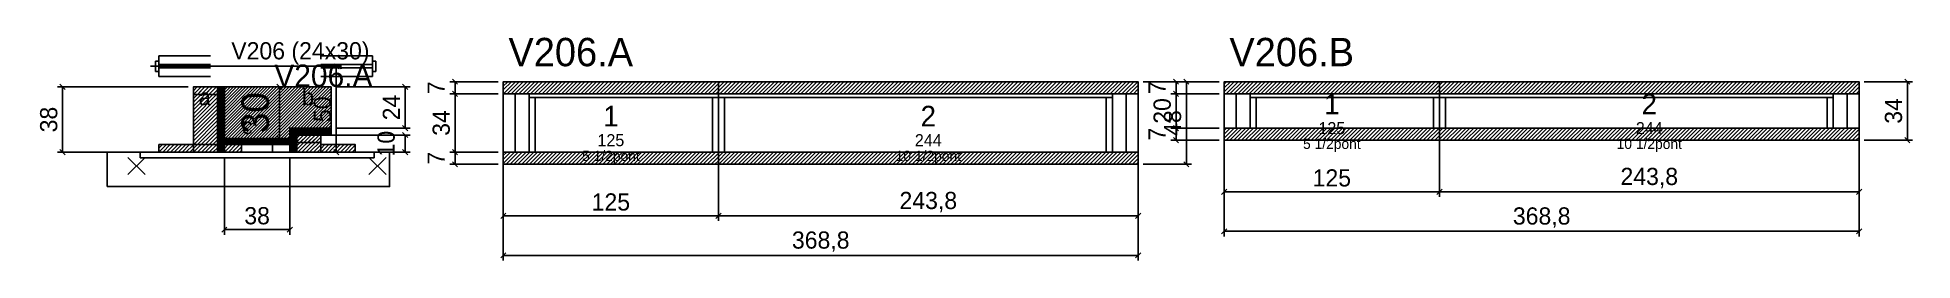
# Model space of a CAD drawing. Extents: x -69 to 1021, y -97 to 33.
import ezdxf
from ezdxf.enums import TextEntityAlignment as Align

# ---------------------------------------------------------------- set-up
doc = ezdxf.new("R2010")
doc.units = 0
for name, color, linetype in [('5', 5, 'Continuous'), ('barrote', 126, 'Continuous'), ('CONCRETO', 251, 'Continuous'), ('COTA', 241, 'Continuous'), ('Cota Seção (2x)', 241, 'Continuous'), ('detalhes', 7, 'Continuous'), ('Hachura', 251, 'Continuous'), ('Madeira', 126, 'Continuous'), ('NOMENCLATURA', 7, 'Continuous'), ('Painéis', 200, 'Continuous'), ('presilha', 224, 'Continuous'), ('SARR_2.2x7', 40, 'Continuous'), ('SARR_3.5x7', 81, 'Continuous'), ('SCO-___-LAJ', 224, 'Continuous'), ('TENSOR', 224, 'Continuous'), ('texto', 7, 'Continuous'), ('Texto Seção', 7, 'Continuous')]:
    doc.layers.add(name, color=color, linetype=linetype)
doc.dimstyles.new('PAINEL', dxfattribs={"dimtxt": 10, "dimasz": 3, "dimexe": 3, "dimexo": 3, "dimgap": 3, "dimtad": 1, "dimblk": 'OBLIQUE', "dimblk1": 'OBLIQUE', "dimcen": 2.5, "dimclrd": 4, "dimclre": 4, "dimclrt": 240, "dimazin": 3, "dimtfac": 1, "dimtmove": 0, "dimatfit": 3})
doc.dimstyles.new('SECAO2X', dxfattribs={"dimtxt": 16, "dimasz": 3, "dimexe": 3, "dimexo": 3, "dimgap": 3, "dimtad": 1, "dimblk": 'OBLIQUE', "dimblk1": 'OBLIQUE', "dimcen": 2.5, "dimclrd": 4, "dimclre": 4, "dimclrt": 240, "dimazin": 3, "dimtfac": 1, "dimtmove": 0, "dimatfit": 3})

# ---------------------------------------------------------------- blocks, each defined once
blk = doc.blocks.new('_OBLIQUE')
at = {"color": 0, "linetype": 'BYBLOCK'}
blk.add_line((-0.5, -0.5), (0.5, 0.5), dxfattribs=at)

msp = doc.modelspace()

# ---------------------------------------------------------------- hatches: boundary and pattern name
at = {"layer": 'COTA'}
h = msp.add_hatch(dxfattribs=at)
h.set_pattern_fill('ANSI31', scale=0.4)
h.paths.add_polyline_path([(40, -26), (40, 4), (102, 4), (102, -20), (78, -20), (78, -26)])
h = msp.add_hatch(dxfattribs=at)
h.set_pattern_fill('ANSI31', scale=0.5)
h.paths.add_polyline_path([(202, 0), (327, 0), (327, 7), (202, 7)])
h = msp.add_hatch(dxfattribs=at)
h.set_pattern_fill('ANSI31', scale=0.5)
h.paths.add_polyline_path([(327, 0), (570.8, 0), (570.8, 7), (327, 7)])
h = msp.add_hatch(dxfattribs=at)
h.set_pattern_fill('ANSI31', scale=0.5)
h.paths.add_polyline_path([(620.8, 0), (745.8, 0), (745.8, 7), (620.8, 7)])
h = msp.add_hatch(dxfattribs=at)
h.set_pattern_fill('ANSI31', scale=0.5)
h.paths.add_polyline_path([(745.8, 0), (989.6, 0), (989.6, 7), (745.8, 7)])
h = msp.add_hatch(dxfattribs=at)
h.set_pattern_fill('ANSI31', scale=0.5)
h.paths.add_polyline_path([(620.8, -27), (745.8, -27), (745.8, -20), (620.8, -20)])
h = msp.add_hatch(dxfattribs=at)
h.set_pattern_fill('ANSI31', scale=0.5)
h.paths.add_polyline_path([(745.8, -27), (989.6, -27), (989.6, -20), (745.8, -20)])
h = msp.add_hatch(dxfattribs=at)
h.set_pattern_fill('ANSI31', scale=0.5)
h.paths.add_polyline_path([(202, -41), (327, -41), (327, -34), (202, -34)])
h = msp.add_hatch(dxfattribs=at)
h.set_pattern_fill('ANSI31', scale=0.5)
h.paths.add_polyline_path([(327, -41), (570.8, -41), (570.8, -34), (327, -34)])
at = {"layer": 'Hachura'}
h = msp.add_hatch(dxfattribs=at)
h.set_pattern_fill('ANSI31', scale=0.5)
h.paths.add_polyline_path([(22, -34), (36, -34), (36, 4), (22, 4)])
h = msp.add_hatch(dxfattribs=at)
h.set_pattern_fill('ANSI31', scale=0.5)
h.paths.add_polyline_path([(22, -0.4), (36, -0.4), (36, 4), (22, 4)])
h = msp.add_hatch(dxfattribs=at)
h.set_pattern_fill('SOLID')
h.paths.add_polyline_path([(36, -34), (40, -34), (40, 4), (36, 4)])
h = msp.add_hatch(dxfattribs=at)
h.set_pattern_fill('SOLID')
h.paths.add_polyline_path([(78, -24), (102, -24), (102, -20), (78, -20)])
h = msp.add_hatch(dxfattribs=at)
h.set_pattern_fill('ANSI31', scale=0.5)
h.paths.add_polyline_path([(2, -34), (22, -34), (22, -29.6), (2, -29.6)])
h = msp.add_hatch(dxfattribs=at)
h.set_pattern_fill('SOLID')
h.paths.add_polyline_path([(40, -29.6), (78, -29.6), (78, -26), (40, -26)])
h = msp.add_hatch(dxfattribs=at)
h.set_pattern_fill('ANSI31', scale=0.5)
h.paths.add_polyline_path([(40, -34), (50, -34), (50, -29.6), (40, -29.6)])
h = msp.add_hatch(dxfattribs=at)
h.set_pattern_fill('SOLID')
h.paths.add_polyline_path([(78, -34), (82, -34), (82, -24), (78, -24)])
h = msp.add_hatch(dxfattribs=at)
h.set_pattern_fill('ANSI31', scale=0.5)
h.paths.add_polyline_path([(82, -34), (96, -34), (96, -24), (82, -24)])
h = msp.add_hatch(dxfattribs=at)
h.set_pattern_fill('ANSI31', scale=0.5)
h.paths.add_polyline_path([(82, -28.4), (96, -28.4), (96, -24), (82, -24)])
h = msp.add_hatch(dxfattribs=at)
h.set_pattern_fill('ANSI31', scale=0.5)
h.paths.add_polyline_path([(96, -34), (116, -34), (116, -29.6), (96, -29.6)])

# ---------------------------------------------------------------- linework, layer by layer
for p, q in [((2, 22), (32, 22)), ((2, 22), (2, 10)), ((96, 22), (126, 22)), ((126, 22), (126, 10)), ((0, 19), (0, 13)), ((2, 19), (0, 19)), ((2, 13), (0, 13)), ((2, 17), (32, 17)), ((2, 15), (32, 15)), ((96, 17), (126, 17)), ((96, 15), (126, 15)), ((126, 19), (128, 19)), ((126, 13), (128, 13)), ((128, 19), (128, 13)), ((2, 10), (32, 10)), ((96, 10), (126, 10))]:
    msp.add_line(p, q)
at = {"layer": 'barrote'}
msp.add_lwpolyline([(-28, -54), (136, -54), (136, -34), (-28, -34)], close=True, dxfattribs=at)
at = {"layer": 'CONCRETO'}
msp.add_lwpolyline([(40, -26), (40, 4), (102, 4), (102, -20), (78, -20), (78, -26)], close=True, dxfattribs=at)
at = {"layer": 'Madeira'}
for points in [[(22, -34), (36, -34), (36, 4), (22, 4)], [(22, -0.4), (36, -0.4), (36, 4), (22, 4)], [(2, -34), (22, -34), (22, -29.6), (2, -29.6)], [(22, -34), (36, -34), (36, -29.6), (22, -29.6)], [(40, -34), (50, -34), (50, -29.6), (40, -29.6)], [(68, -34), (78, -34), (78, -29.6), (68, -29.6)], [(82, -34), (96, -34), (96, -24), (82, -24)], [(82, -28.4), (96, -28.4), (96, -24), (82, -24)], [(96, -34), (116, -34), (116, -29.6), (96, -29.6)]]:
    msp.add_lwpolyline(points, close=True, dxfattribs=at)
at = {"layer": 'Painéis'}
for p, q in [((202, 0), (327, 0)), ((202, -34), (202, 0)), ((327, -34), (327, 0)), ((327, -34), (327, 0)), ((327, 0), (570.8, 0)), ((327, -34), (327, 0)), ((570.8, -34), (570.8, 0)), ((620.8, 0), (745.8, 0)), ((620.8, -20), (620.8, 0)), ((745.8, -20), (745.8, 0)), ((745.8, -20), (745.8, 0)), ((745.8, 0), (989.6, 0)), ((745.8, -20), (745.8, 0)), ((989.6, -20), (989.6, 0)), ((620.8, -20), (745.8, -20)), ((745.8, -20), (989.6, -20)), ((202, -34), (327, -34)), ((327, -34), (570.8, -34))]:
    msp.add_line(p, q, dxfattribs=at)
for points in [[(36, -34), (40, -34), (40, 4), (36, 4)], [(78, -24), (102, -24), (102, -20), (78, -20)], [(40, -29.6), (78, -29.6), (78, -26), (40, -26)], [(78, -34), (82, -34), (82, -24), (78, -24)]]:
    msp.add_lwpolyline(points, close=True, dxfattribs=at)
at = {"layer": 'presilha'}
for p, q in [((-16, -47), (-6, -37)), ((-16, -37), (-6, -47)), ((124, -47), (134, -37)), ((124, -37), (134, -47))]:
    msp.add_line(p, q, dxfattribs=at)
at = {"layer": 'SARR_2.2x7'}
for p, q in [((209, -34), (209, 0)), ((563.8, -34), (563.8, 0)), ((627.8, -20), (627.8, 0)), ((982.6, -20), (982.6, 0)), ((217, -2.2), (327, -2.2)), ((327, -2.2), (555.8, -2.2)), ((635.8, -2.2), (745.8, -2.2)), ((745.8, -2.2), (974.6, -2.2))]:
    msp.add_line(p, q, dxfattribs=at)
at = {"layer": 'SARR_3.5x7'}
for p, q in [((217, -34), (217, 0)), ((327, -34), (327, 0)), ((327, -34), (327, 0)), ((555.8, -34), (555.8, 0)), ((635.8, -20), (635.8, 0)), ((745.8, -20), (745.8, 0)), ((745.8, -20), (745.8, 0)), ((974.6, -20), (974.6, 0)), ((220.5, -34), (220.5, -2.2)), ((323.5, -34), (323.5, -2.2)), ((330.5, -34), (330.5, -2.2)), ((552.3, -34), (552.3, -2.2)), ((639.3, -20), (639.3, -2.2)), ((742.3, -20), (742.3, -2.2)), ((749.3, -20), (749.3, -2.2)), ((971.1, -20), (971.1, -2.2)), ((635.8, -20), (639.3, -20)), ((742.3, -20), (745.8, -20)), ((745.8, -20), (749.3, -20)), ((971.1, -20), (974.6, -20)), ((217, -34), (220.5, -34)), ((323.5, -34), (327, -34)), ((327, -34), (330.5, -34)), ((552.3, -34), (555.8, -34))]:
    msp.add_line(p, q, dxfattribs=at)
at = {"layer": 'SCO-___-LAJ'}
for points in [[(202, 0), (327, 0), (327, 7), (202, 7)], [(327, 0), (570.8, 0), (570.8, 7), (327, 7)], [(620.8, 0), (745.8, 0), (745.8, 7), (620.8, 7)], [(745.8, 0), (989.6, 0), (989.6, 7), (745.8, 7)], [(620.8, -27), (745.8, -27), (745.8, -20), (620.8, -20)], [(745.8, -27), (989.6, -27), (989.6, -20), (745.8, -20)], [(-9, -37.2), (127, -37.2), (127, -34), (-9, -34)], [(202, -41), (327, -41), (327, -34), (202, -34)], [(327, -41), (570.8, -41), (570.8, -34), (327, -34)]]:
    msp.add_lwpolyline(points, close=True, dxfattribs=at)
at = {"layer": 'TENSOR'}
msp.add_line((-3, 16), (100, 16), dxfattribs=at)

# ---------------------------------------------------------------- texts
at = {"layer": '5'}
for s, height, p in [('1', 12, (683.3, -6)), ('2', 12, (867.7, -6)), ('1', 12, (264.5, -13)), ('2', 12, (448.9, -13)), ('125', 7, (683.3, -20)), ('244', 7, (867.7, -20)), ('125', 7, (264.5, -27)), ('244', 7, (448.9, -27))]:
    msp.add_text(s, height=height, dxfattribs=at).set_placement(p, align=Align.MIDDLE_CENTER)
at = {"layer": 'detalhes'}
for s, p in [('a', (25, -6.7)), ('b', (85, -6.7)), ('c', (50, -23.5))]:
    msp.add_text(s, height=9.6, dxfattribs=at).set_placement(p)
at = {"layer": 'NOMENCLATURA'}
for s, p in [('V206.A', (205, 16)), ('V206.B', (623.8, 16))]:
    msp.add_text(s, height=16.5, dxfattribs=at).set_placement(p)
at = {"layer": 'texto', "char_height": 6, "attachment_point": 5}
for s, insert in [('5 1/2pont', (683.3, -30)), ('10 1/2pont', (867.7, -30)), ('5 1/2pont', (264.5, -37)), ('10 1/2pont', (448.9, -37))]:
    msp.add_mtext(s, dxfattribs=dict(at, insert=insert))
at = {"layer": 'Texto Seção'}
for s, height, p in [('V206 (24x30)', 10, (44, 20)), ('V206.A', 13, (69, 4))]:
    msp.add_text(s, height=height, dxfattribs=at).set_placement(p)

# ---------------------------------------------------------------- dimensions: what is measured, and where the dimension line sits
at = {"layer": 'COTA'}
for base, p1, p2 in [((105, -34), (96, -34), (96, 16)), ((-54, -34), (2, -34), (22, 4)), ((145, -20), (102, -20), (102, 4)), ((174, 0), (202, 0), (202, 7)), ((174, -34), (202, -34), (202, 0)), ((598.8, -41), (570.8, -41), (570.8, 7)), ((592.8, 0), (620.8, 0), (620.8, 7)), ((592.8, -20), (620.8, -20), (620.8, 0)), ((1017.6, -27), (989.6, -27), (989.6, 7)), ((145, -34), (96, -34), (96, -24)), ((592.8, -27), (620.8, -27), (620.8, -20)), ((174, -41), (202, -41), (202, -34))]:
    msp.add_linear_dim(base=base, p1=p1, p2=p2, angle=90, dimstyle='PAINEL', dxfattribs=at).render()
for base, p1, p2 in [((620.8, -57), (620.8, -20), (745.8, -20)), ((620.8, -80), (620.8, -20), (989.6, -20)), ((745.8, -57), (745.8, -20), (989.6, -20)), ((40, -79), (40, -34), (78, -34)), ((202, -71), (202, -34), (327, -34)), ((202, -94), (202, -34), (570.8, -34)), ((327, -71), (327, -34), (570.8, -34))]:
    msp.add_linear_dim(base=base, p1=p1, p2=p2, dimstyle='PAINEL', dxfattribs=at).render()
at = {"layer": 'Cota Seção (2x)'}
msp.add_linear_dim(base=(72, -26), p1=(40, -26), p2=(40, 4), angle=90, dimstyle='SECAO2X', dxfattribs=at).render()

doc.saveas('drawing.dxf')
